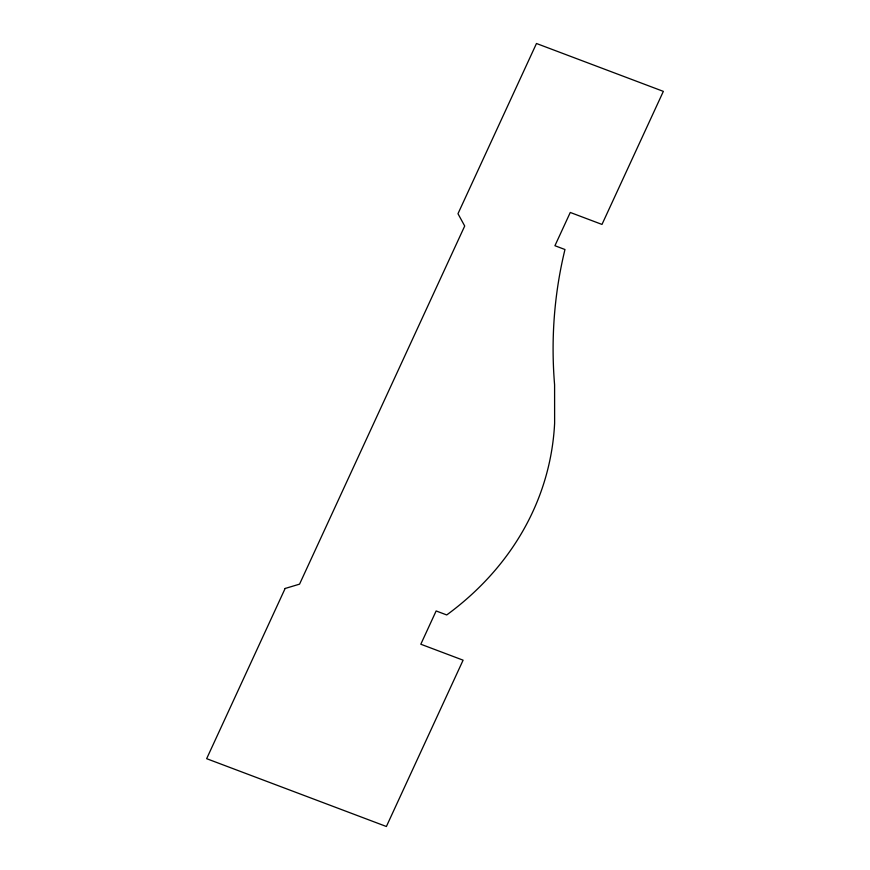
<?xml version="1.0" encoding="UTF-8"?>
<svg xmlns="http://www.w3.org/2000/svg" width="870" height="870" viewBox="0 0 870 870"><rect width="100%" height="100%" fill="white"/><g stroke="black" fill="none" stroke-linecap="round" stroke-linejoin="round"><path stroke-width="1.3" d="M285.142 588.468L206.647 758.683L386.389 826.5L463.101 660.178L420.808 644.224L436.142 610.957L446.723 614.949A371.958 297.844 13.2 0 0 554.625 423.179L554.592 384.801A649.194 519.825 13.2 0 1 564.967 249.516L554.929 245.721L570.274 212.465L601.986 224.427L663.353 91.372L536.475 43.5L457.979 213.715L464.71 226.015L299.552 584.151L285.142 588.468"/></g></svg>
